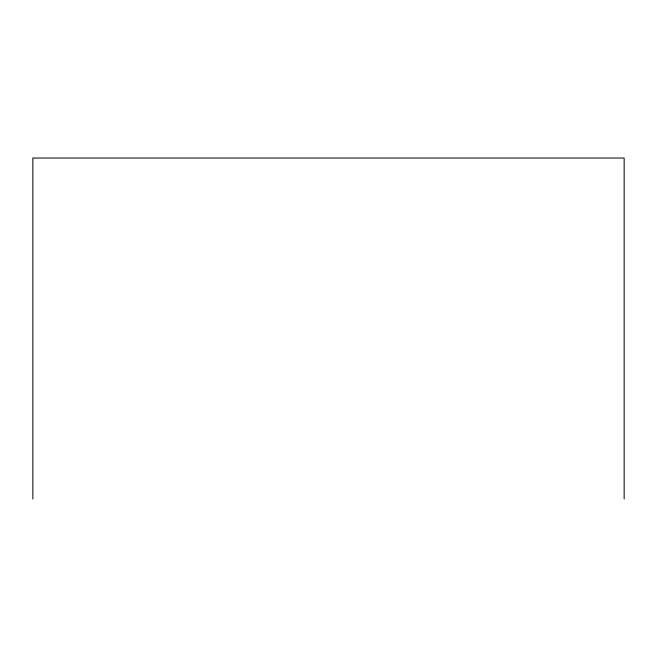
<?xml version="1.0" encoding="UTF-8"?>
<svg xmlns="http://www.w3.org/2000/svg" width="657" height="657" viewBox="0 0 657 657"><rect width="100%" height="100%" fill="white"/><g stroke="black" fill="none" stroke-linecap="round" stroke-linejoin="round"><path stroke-width="0.99" d="M624.15 498.967L624.15 158.033L32.85 158.033L32.85 498.967"/></g></svg>
